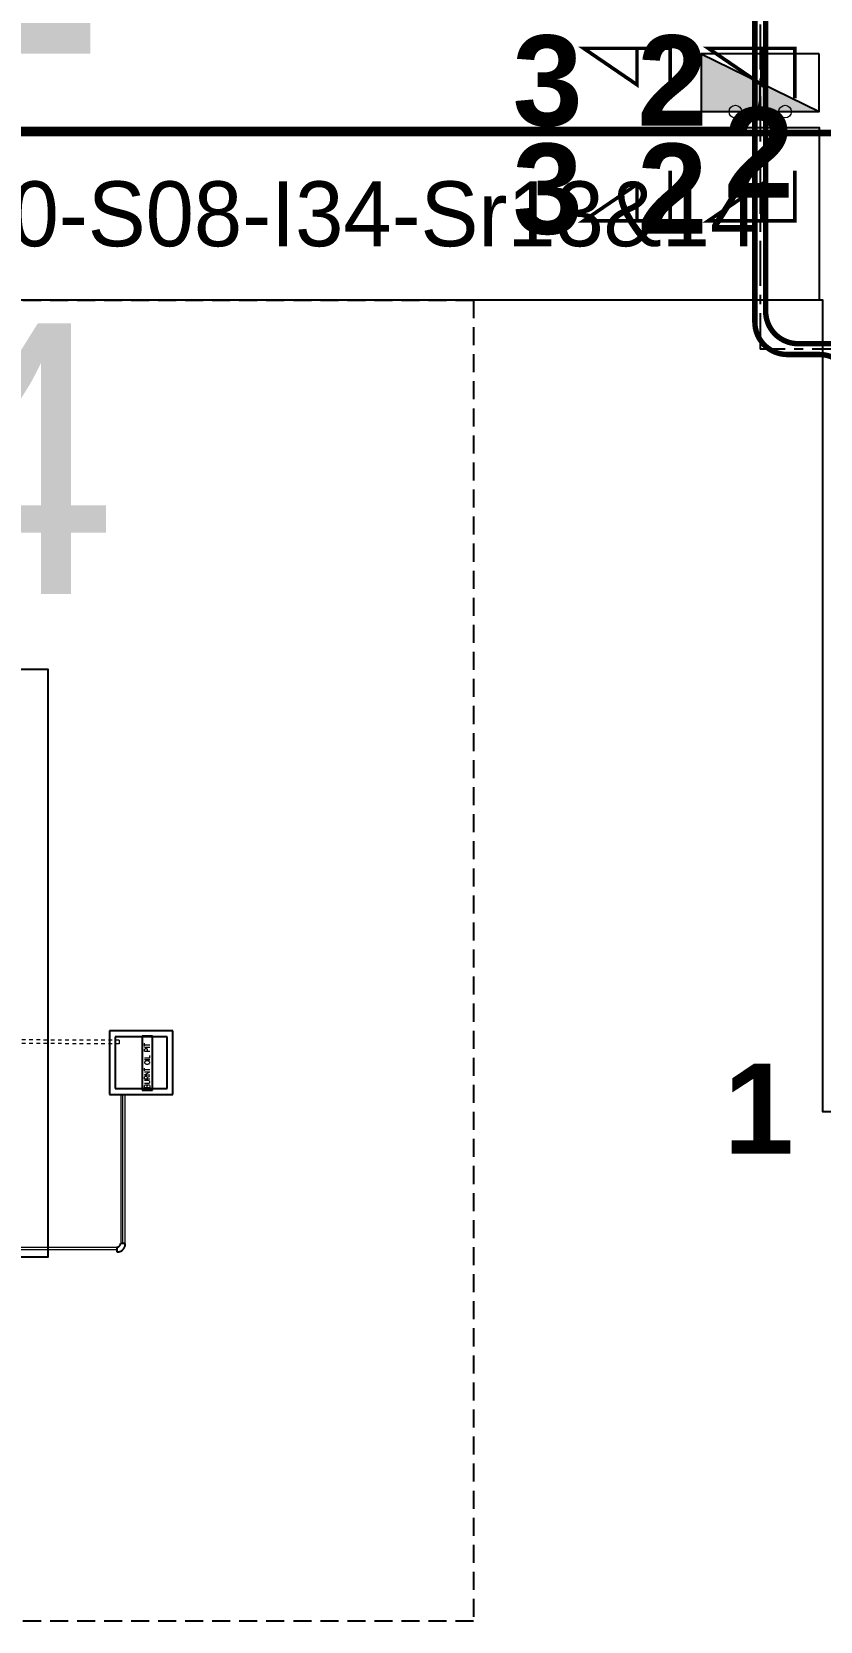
# Model space of a CAD drawing. Header units: metres. Extents: x 530404 to 530792, y 2675674 to 2676017.
# Drawn here: x 530640.72 to 530662.59, y 2675832.67 to 2675876.73 of the extents above; entities that cross this region are included whole.
import ezdxf
from ezdxf.enums import TextEntityAlignment as Align

# ---------------------------------------------------------------- set-up
doc = ezdxf.new("R2010")
doc.units = ezdxf.units.M
for name, pattern in [('( Dashed )', [0.75, 0.5, -0.25]), ('CENTER', [2, 1.25, -0.25, 0.25, -0.25]), ('CENTER2', [1.125, 0.75, -0.125, 0.125, -0.125]), ('DASHED', [0.75, 0.5, -0.25]), ('HIDDEN', [0.375, 0.25, -0.125])]:
    doc.linetypes.add(name, pattern=pattern)
for name, color, linetype in [('DC Trench BL-14', 40, 'Continuous'), ('E-Inverter Grouping', 2, 'Continuous'), ('IDT', 7, 'Continuous'), ('Inverter Block-14', 7, 'Continuous'), ('LT Cable(AG) INV to LT Panel BL-14', 2, 'Continuous'), ('Messenger Wire Block-14 (Master Path)', 30, 'Continuous'), ('Messenger Wire Block-14 (MW Path)', 191, 'Continuous'), ('MMS Block Numbering', 7, 'Continuous'), ('MMS Table Block-14', 8, 'Continuous'), ('Plan Line - DC BL-14', 40, 'Continuous'), ('Section Marking BL-14', 2, 'Continuous')]:
    doc.layers.add(name, color=color, linetype=linetype)
doc.layers.add('PILE', color=1, linetype='Continuous', lineweight=15)
doc.styles.add('Adani Regular', font='Adani Regular.ttf')
doc.styles.add('BoldTextStyle', font='arialbd.ttf')
doc.styles.add('RomanS', font='romans.shx')
doc.styles.get("Standard").update_dxf_attribs({"font": 'Adani Regular.ttf'})
doc.linetypes.add('FOUNDATION LAYOUT$0$FENCELINE1', pattern='A,6.35,-2.54,[133,ltypeshp.shx,S=2.54,R=0,X=-2.54,Y=0],-2.54,25.4', length=36.83)

# ---------------------------------------------------------------- blocks, each defined once
blk = doc.blocks.new('MMS Table (32.292 x 4.788)')
at = {"color": 0}
blk.add_lwpolyline([(0, -0.002), (0, 4.786), (32.292, 4.786), (32.292, -0.002)], close=True, dxfattribs=at)
at = {"color": 7}
blk.add_attdef('ID1', text='', height=1.8, dxfattribs=at).set_placement((16.146, 2.392), align=Align.MIDDLE_CENTER)
blk = doc.blocks.new('Inverter Block')
h = blk.add_hatch(color=0)
h.dxf.hatch_style = 1
h.paths.add_polyline_path([(-1.456, 2.269), (-1.456, 0.846), (1.456, 0.846)])
at = {"color": 0}
blk.add_lwpolyline([(1.456, 2.269), (-1.456, 2.269), (-1.456, 0.846), (1.456, 0.846)], close=True, dxfattribs=at)
blk.add_lwpolyline([(-1.456, 2.269), (1.456, 0.846)], dxfattribs=at)
at = {"layer": 'PILE'}
for centre in [(-0.613, 0.846), (0.613, 0.846)]:
    blk.add_circle(centre, 0.156, dxfattribs=at)
at = {"color": 7}
blk.add_attdef('ID', (-1.456, 3.006), '', height=1.8, dxfattribs=at)
blk = doc.blocks.new('IDT')
at = {"layer": 'IDT', "color": 8, "linetype": '( Dashed )', "ltscale": 100}
for p, q in [((9.663, 22.119), (9.791, 22.119)), ((9.663, 22.119), (9.791, 22.119)), ((9.893, 22.22), (9.893, 22.349)), ((9.893, 22.22), (9.893, 22.349))]:
    blk.add_line(p, q, dxfattribs=at)
at = {"layer": 'IDT', "color": 8, "linetype": 'DASHED', "lineweight": 0, "ltscale": 20}
for p, q in [((9.667, 22.129), (9.667, 17.986)), ((9.667, 22.129), (9.667, 17.986)), ((9.787, 17.986), (9.787, 22.129)), ((9.787, 17.986), (9.787, 22.129)), ((24.537, 22.345), (9.893, 22.345)), ((24.537, 22.345), (9.893, 22.345)), ((9.893, 22.225), (24.537, 22.225)), ((9.893, 22.225), (24.537, 22.225))]:
    blk.add_line(p, q, dxfattribs=at)
at = {"layer": 'IDT', "color": 8, "linetype": 'CENTER2', "lineweight": 0, "ltscale": 500}
for p, q in [((9.727, 22.119), (9.727, 17.986)), ((9.727, 22.119), (9.727, 17.986)), ((24.527, 22.285), (9.893, 22.285)), ((24.527, 22.285), (9.893, 22.285))]:
    blk.add_line(p, q, dxfattribs=at)
at = {"layer": 'IDT', "color": 253}
for p, q in [((10.103, 17.985), (8.343, 17.985)), ((8.343, 17.985), (8.343, 16.225)), ((9.943, 17.825), (8.503, 17.825)), ((8.503, 17.825), (8.503, 16.385)), ((9.198, 17.863), (8.91, 17.863)), ((8.91, 17.863), (8.91, 16.372)), ((9.198, 16.372), (9.198, 17.863)), ((9.943, 16.385), (9.943, 17.825)), ((10.103, 16.225), (10.103, 17.985)), ((8.503, 16.385), (9.943, 16.385)), ((8.91, 16.372), (9.198, 16.372)), ((8.343, 16.225), (10.103, 16.225))]:
    blk.add_line(p, q, dxfattribs=at)
at = {"layer": 'IDT', "color": 253, "linetype": 'HIDDEN', "lineweight": 0, "ltscale": 0.3}
for p, q in [((9.828, 16.582), (12.728, 16.574)), ((9.828, 16.482), (12.728, 16.474)), ((9.829, 16.482), (9.829, 16.582))]:
    blk.add_line(p, q, dxfattribs=at)
at = {"layer": 'IDT', "color": 243, "linetype": 'DASHED'}
blk.add_lwpolyline([(45.5, 32.586), (45.5, -4.032), (0, -4.032), (0, 32.586)], close=True, dxfattribs=at)
at = {"layer": 'IDT', "color": 7, "linetype": 'FOUNDATION LAYOUT$0$FENCELINE1', "ltscale": 0.01}
blk.add_lwpolyline([(19.911, 22.485), (11.801, 22.485), (11.801, 6.21), (19.731, 6.21), (25.552, 6.21), (25.552, 9.06)], dxfattribs=at)
at = {"layer": 'IDT', "color": 8, "linetype": '( Dashed )', "ltscale": 100}
for centre, radius, start, end in [((9.881, 22.13), 0.219, 87.045, 182.955), ((9.881, 22.13), 0.219, 87.045, 182.955), ((9.909, 22.103), 0.119, 97.7996, 172.2004), ((9.909, 22.103), 0.119, 97.7996, 172.2004)]:
    blk.add_arc(centre, radius, start, end, dxfattribs=at)
at = {"layer": 'IDT', "color": 7, "style": 'RomanS', "width": 0.85}
blk.add_text('BURNT OIL PIT', height=0.144, rotation=270, dxfattribs=at).set_placement((8.982, 17.814))

msp = doc.modelspace()

# ---------------------------------------------------------------- linework, layer by layer
at = {"layer": 'DC Trench BL-14', "color": 40, "const_width": 0.15}
msp.add_lwpolyline([(530663.77, 2675867.183, 0.414214), (530662.87, 2675868.083), (530661.978, 2675868.083, -0.414214), (530661.078, 2675868.983), (530661.078, 2675911.883, -0.414214), (530661.978, 2675912.783), (530662.91, 2675912.783, 0.414214), (530663.81, 2675913.683), (530663.81, 2675919.077), (530663.51, 2675919.077), (530663.51, 2675913.983, -0.414214), (530662.61, 2675913.083), (530661.678, 2675913.083, 0.414214), (530660.778, 2675912.183), (530660.778, 2675868.683, 0.414214), (530661.678, 2675867.783), (530662.57, 2675867.783, -0.414214), (530663.47, 2675866.883), (530663.47, 2675846.789), (530663.77, 2675846.789)], format="xyb", close=True, dxfattribs=at)
at = {"layer": 'E-Inverter Grouping'}
msp.add_lwpolyline([(530694.959, 2675846.791), (530662.667, 2675846.791), (530662.667, 2675869.291), (530597.883, 2675869.291), (530597.883, 2675881.575), (530630.275, 2675881.575), (530630.275, 2675889.075), (530694.959, 2675889.075)], close=True, dxfattribs=at)
at = {"layer": 'LT Cable(AG) INV to LT Panel BL-14'}
msp.add_lwpolyline([(530620.732, 2675854.229), (530621.169, 2675854.894, 0.146268), (530621.316, 2675855.388), (530621.316, 2675858.773, 0.214019), (530621.015, 2675859.445), (530614.301, 2675865.423, -0.214019), (530613.999, 2675866.095), (530613.999, 2675867.872, -0.0289), (530614.005, 2675867.976), (530614.061, 2675868.455, 0.0289), (530614.067, 2675868.559), (530614.067, 2675873.117, -0.414214), (530614.967, 2675874.017), (530660.029, 2675874.017, 0.414214), (530660.929, 2675874.917), (530660.929, 2675875.23)], format="xyb", dxfattribs=at)
at = {"layer": 'LT Cable(AG) INV to LT Panel BL-14', "color": 5}
for points in [[(530621.954, 2675854.722, -0.32196), (530621.341, 2675855.575), (530621.341, 2675858.784, 0.214019), (530621.04, 2675859.456), (530614.326, 2675865.434, -0.214019), (530614.024, 2675866.106), (530614.024, 2675867.871, -0.0289), (530614.03, 2675867.974), (530614.086, 2675868.454, 0.0289), (530614.092, 2675868.558), (530614.092, 2675873.092, -0.414214), (530614.992, 2675873.992), (530663.601, 2675873.992, -0.414214), (530664.501, 2675873.092), (530664.501, 2675867.392, 0.414214), (530665.401, 2675866.492), (530724.813, 2675866.492, 0.414214), (530725.713, 2675867.392), (530725.713, 2675867.73)], [(530621.954, 2675854.755, -0.31385), (530621.366, 2675855.6), (530621.366, 2675858.795, 0.214019), (530621.065, 2675859.468), (530614.351, 2675865.446, -0.214019), (530614.049, 2675866.118), (530614.049, 2675867.869, -0.0289), (530614.055, 2675867.973), (530614.111, 2675868.453, 0.0289), (530614.117, 2675868.556), (530614.117, 2675873.067, -0.414214), (530615.017, 2675873.967), (530663.576, 2675873.967, -0.414214), (530664.476, 2675873.067), (530664.476, 2675844.867, 0.414214), (530665.376, 2675843.967), (530724.813, 2675843.967, 0.414214), (530725.713, 2675844.867), (530725.713, 2675845.23)]]:
    msp.add_lwpolyline(points, format="xyb", dxfattribs=at)
at = {"layer": 'Messenger Wire Block-14 (Master Path)'}
msp.add_lwpolyline([(530614.204, 2675873.88), (530664.388, 2675873.88)], dxfattribs=at)
at = {"layer": 'Messenger Wire Block-14 (MW Path)', "const_width": 0.1}
msp.add_lwpolyline([(530614.204, 2675873.88), (530664.388, 2675873.88)], dxfattribs=at)
at = {"layer": 'Plan Line - DC BL-14', "color": 6, "linetype": 'CENTER'}
for points in [[(530660.929, 2675912.933), (530660.929, 2675867.933)], [(530663.62, 2675846.789), (530663.62, 2675867.933), (530660.929, 2675867.933)]]:
    msp.add_lwpolyline(points, dxfattribs=at)
at = {"layer": 'Section Marking BL-14', "color": 94, "lineweight": 35, "true_color": 0x00a500, "const_width": 0.1}
for points in [[(530658.429, 2675874.88), (530658.429, 2675876.27), (530656.029, 2675876.27), (530657.509, 2675875.26), (530657.509, 2675876.27)], [(530661.888, 2675874.88), (530661.888, 2675876.27), (530659.488, 2675876.27), (530660.968, 2675875.26), (530660.968, 2675876.27)], [(530658.429, 2675872.88), (530658.429, 2675871.49), (530656.029, 2675871.49), (530657.509, 2675872.5), (530657.509, 2675871.49)], [(530661.888, 2675872.88), (530661.888, 2675871.49), (530659.488, 2675871.49), (530660.968, 2675872.5), (530660.968, 2675871.49)]]:
    msp.add_lwpolyline(points, dxfattribs=at)

# ---------------------------------------------------------------- block references
at = {"layer": 'IDT', "color": 8, "rotation": 180}
msp.add_blockref('IDT', (530652.975, 2675865.259), dxfattribs=at)
at = {"layer": 'Inverter Block-14'}
ref = msp.add_blockref('Inverter Block', (530660.929, 2675873.565), dxfattribs=dict(at, xscale=1.124999999976148, yscale=1.124999999976148, zscale=1.124999999976148))
ref.add_attrib('ID', 'B14-I34-ASB09', (530662.783, 2675874.38), dxfattribs={"layer": '0', "color": 7, "height": 2.025})
at = {"layer": 'MMS Table Block-14'}
msp.add_blockref('MMS Table (32.292 x 4.788)', (530630.275, 2675869.291), dxfattribs=at).add_auto_attribs({'ID1': 'B14-R20-S08-I34-Sr13&14'})

# ---------------------------------------------------------------- texts
at = {"layer": 'MMS Block Numbering', "insert": (530629.693, 2675871.147), "char_height": 7.5, "attachment_point": 5, "style": 'Adani Regular'}
msp.add_mtext_dynamic_manual_height_columns('A16c-\\PBL-14', width=41.53538, gutter_width=1, heights=[0], dxfattribs=at)
at = {"layer": 'Section Marking BL-14', "color": 94, "true_color": 0x00a500, "style": 'BoldTextStyle'}
for s, p in [('3', (530655.029, 2675875.38)), ('2', (530658.488, 2675875.38)), ('2', (530660.888, 2675873.38)), ('3', (530655.029, 2675872.38)), ('2', (530658.488, 2675872.38)), ('1', (530660.888, 2675846.88))]:
    msp.add_text(s, height=2.5, dxfattribs=at).set_placement(p, align=Align.MIDDLE_CENTER)

doc.saveas('drawing.dxf')
